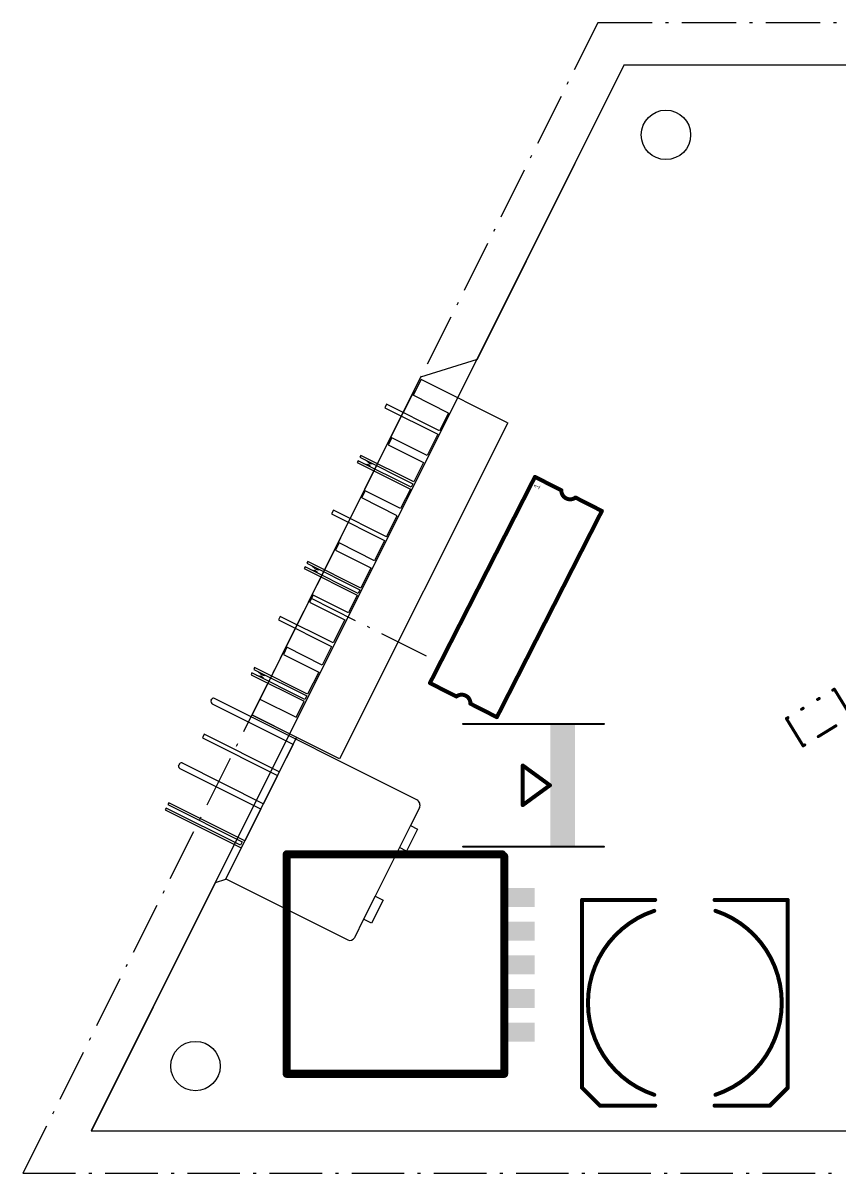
# Model space of a CAD drawing. Extents: x -3 to 110, y -2 to 76.
# Drawn here: x -3.4 to 37.8, y -2.1 to 56 of the extents above; entities that cross this region are included whole.
import ezdxf

# ---------------------------------------------------------------- set-up
doc = ezdxf.new("R2010")
doc.units = 0
for name, color, linetype in [('20', 7, 'CONTINUOUS'), ('21', 253, 'CONTINUOUS'), ('22', 253, 'CONTINUOUS'), ('46', 140, 'CONTINUOUS')]:
    doc.layers.add(name, color=color, linetype=linetype)

# ---------------------------------------------------------------- blocks, each defined once
blk = doc.blocks.new('RECT')
blk.add_solid([(-0.5, -0.5), (0.5, -0.5), (-0.5, 0.5), (0.5, 0.5)])

msp = doc.modelspace()

# ---------------------------------------------------------------- linework, layer by layer
at = {"layer": '20'}
for p, q in [((26.95, 53.9), (19.525, 39.025)), ((43.575, 53.9), (26.95, 53.9)), ((19.525, 39.025), (16.675, 38.125)), ((16.675, 38.125), (8.15, 21.05)), ((8.15, 21.05), (10.4, 19.925)), ((10.4, 19.925), (6.8, 12.725)), ((6.275, 12.55), (0.025, 0.025)), ((6.8, 12.725), (6.275, 12.55)), ((0.025, 0.025), (60.25, 0.025))]:
    msp.add_line(p, q, dxfattribs=at)
for centre in [(29.0824, 50.3781), (5.2844, 3.2924)]:
    msp.add_circle(centre, 1.25, dxfattribs=at)
at = {"layer": '21'}
for p, q in [((11.1901, 28.5752), (11.3465, 28.4409)), ((11.1005, 28.3963), (11.3018, 28.3515))]:
    msp.add_line(p, q, dxfattribs=at)
for points, const_width in [([(22.4558, 33.0849), (17.1441, 22.6601)], 0.2032), ([(23.7923, 32.4039), (22.4558, 33.0849)], 0.2032), ([(22.4711, 32.5519), (22.4304, 32.6772)], 0.0254), ([(22.4304, 32.6772), (22.6795, 32.5503)], 0.0254), ([(22.6372, 32.4672), (22.7219, 32.6333)], 0.0254), ([(25.8416, 31.3597), (24.5051, 32.0407)], 0.2032), ([(20.5299, 20.9349), (25.8416, 31.3597)], 0.2032), ([(17.1441, 22.6601), (18.4806, 21.9791)], 0.2032), ([(37.5203, 22.3012), (37.6004, 22.3503)], 0.1524), ([(37.6004, 22.3503), (38.4469, 20.969)], 0.1524), ([(19.1934, 21.6159), (20.5299, 20.9349)], 0.2032), ([(36.7529, 21.8309), (36.8331, 21.8801)], 0.1524), ([(35.1755, 20.8643), (35.2557, 20.9134)], 0.1524), ([(36.022, 19.483), (35.1755, 20.8643)], 0.1524), ([(35.9429, 21.3346), (36.0231, 21.3837)], 0.1524), ([(25.944, 20.5953), (18.8228, 20.5953)], 0.1016), ([(37.6795, 20.4988), (36.7894, 19.9533)], 0.1524), ([(36.1021, 19.5322), (36.022, 19.483)], 0.1524), ([(23.2134, 17.4903), (21.8404, 18.4903)], 0.2032), ([(21.8404, 18.4903), (21.8404, 16.4903)], 0.2032), ([(21.8404, 16.4903), (23.2134, 17.4903)], 0.2032), ([(20.8, 14), (9.9, 14)], 0.4064), ([(9.9, 14), (9.9, 2.9)], 0.4064), ([(25.944, 14.3853), (18.8228, 14.3853)], 0.1016), ([(20.9, 2.9), (20.9, 13.9)], 0.4064), ([(20.8506, 13.5086), (20.8506, 3.3206)], 0.2032), ([(24.839, 2.1926), (24.839, 11.6926)], 0.2032), ([(24.839, 11.6926), (28.539, 11.6926)], 0.2032), ([(31.539, 11.6926), (35.239, 11.6926)], 0.2032), ([(35.239, 11.6926), (35.239, 2.1926)], 0.2032), ([(9.9, 2.9), (20.9, 2.9)], 0.4064), ([(25.739, 1.2926), (24.839, 2.1926)], 0.2032), ([(35.239, 2.1926), (34.339, 1.2926)], 0.2032), ([(28.539, 1.2926), (25.739, 1.2926)], 0.2032), ([(34.339, 1.2926), (31.539, 1.2926)], 0.2032)]:
    msp.add_lwpolyline(points, dxfattribs=dict(at, const_width=const_width))
for points, const_width in [([(22.4788, 33.1301, 1), (22.4327, 33.0396)], 0.1016), ([(22.501, 33.0618, 1), (22.4105, 33.1079)], 0.1016), ([(22.4364, 32.6792, 1), (22.4243, 32.6753)], 0.0127), ([(22.4333, 32.6829, 1), (22.4275, 32.6716)], 0.0127), ([(22.7275, 32.6304, 1), (22.7162, 32.6362)], 0.0127), ([(22.4651, 32.5499, 1), (22.4772, 32.5538)], 0.0127), ([(22.6316, 32.4701, 1), (22.6429, 32.4643)], 0.0127), ([(22.6767, 32.5446, 1), (22.6824, 32.5559)], 0.0127), ([(23.7923, 32.4039, 0.6321), (24.5051, 32.0407)], 0.2032), ([(23.8431, 32.4025, 1), (23.7415, 32.4053)], 0.1016), ([(23.7692, 32.3586, 1), (23.8153, 32.4492)], 0.1016), ([(24.5281, 32.086, 1), (24.482, 31.9954)], 0.1016), ([(24.5361, 32.0004, 1), (24.4741, 32.0809)], 0.1016), ([(25.8869, 31.3366, 1), (25.7963, 31.3828)], 0.1016), ([(25.8185, 31.3144, 1), (25.8647, 31.405)], 0.1016), ([(17.1671, 22.7054, 1), (17.121, 22.6148)], 0.1016), ([(17.0988, 22.6832, 1), (17.1893, 22.637)], 0.1016), ([(19.1934, 21.6159, 0.6321), (18.4806, 21.9791)], 0.2032), ([(37.5004, 22.3337, 1), (37.5402, 22.2687)], 0.0762), ([(37.6329, 22.3702, 1), (37.568, 22.3304)], 0.0762), ([(37.6203, 22.3178, 1), (37.5805, 22.3828)], 0.0762), ([(18.4496, 22.0194, 1), (18.5116, 21.9389)], 0.1016), ([(18.4575, 21.9338, 1), (18.5036, 22.0244)], 0.1016), ([(19.2165, 21.6612, 1), (19.1703, 21.5707)], 0.1016), ([(19.1426, 21.6173, 1), (19.2442, 21.6145)], 0.1016), ([(36.733, 21.8634, 1), (36.7728, 21.7984)], 0.0762), ([(36.853, 21.8476, 1), (36.8132, 21.9125)], 0.0762), ([(20.4846, 20.958, 1), (20.5752, 20.9119)], 0.1016), ([(20.5068, 20.8897, 1), (20.553, 20.9802)], 0.1016), ([(35.208, 20.8842, 1), (35.143, 20.8444)], 0.0762), ([(35.1556, 20.8968, 1), (35.1954, 20.8318)], 0.0762), ([(35.2756, 20.8809, 1), (35.2358, 20.9459)], 0.0762), ([(35.923, 21.367, 1), (35.9628, 21.3021)], 0.0762), ([(36.043, 21.3512, 1), (36.0031, 21.4162)], 0.0762), ([(18.8228, 20.6207, 1), (18.8228, 20.5699)], 0.0508), ([(25.944, 20.5699, 1), (25.944, 20.6207)], 0.0508), ([(37.6994, 20.4663, 1), (37.6596, 20.5313)], 0.0762), ([(36.7694, 19.9858, 1), (36.8093, 19.9208)], 0.0762), ([(36.0021, 19.5155, 1), (36.0419, 19.4505)], 0.0762), ([(35.9895, 19.4631, 1), (36.0545, 19.5029)], 0.0762), ([(36.122, 19.4997, 1), (36.0822, 19.5646)], 0.0762), ([(21.8703, 18.5314, 1), (21.8104, 18.4493)], 0.1016), ([(21.8912, 18.4903, 1), (21.7896, 18.4903)], 0.1016), ([(23.2433, 17.4493, 1), (23.1834, 17.5314)], 0.1016), ([(23.1834, 17.4493, 1), (23.2433, 17.5314)], 0.1016), ([(21.8104, 16.5314, 1), (21.8703, 16.4493)], 0.1016), ([(21.7896, 16.4903, 1), (21.8912, 16.4903)], 0.1016), ([(9.9, 14.1016, 1), (9.9, 13.8984)], 0.2032), ([(10.0016, 14, 1), (9.7984, 14)], 0.2032), ([(18.8228, 14.4107, 1), (18.8228, 14.3599)], 0.0508), ([(21.0016, 13.9, 1), (20.7984, 13.9)], 0.2032), ([(20.8, 13.8984, 1), (20.8, 14.1016)], 0.2032), ([(25.944, 14.3599, 1), (25.944, 14.4107)], 0.0508), ([(20.9014, 13.5086, 1), (20.7998, 13.5086)], 0.1016), ([(24.8898, 11.6926, 1), (24.7882, 11.6926)], 0.1016), ([(24.839, 11.7434, 1), (24.839, 11.6418)], 0.1016), ([(28.539, 11.6418, 1), (28.539, 11.7434)], 0.1016), ([(31.539, 11.7434, 1), (31.539, 11.6418)], 0.1016), ([(35.2898, 11.6926, 1), (35.1882, 11.6926)], 0.1016), ([(35.239, 11.6418, 1), (35.239, 11.7434)], 0.1016), ([(28.489, 11.1425, 0.7208), (28.489, 1.8426)], 0.2032), ([(28.5051, 11.0944, 1), (28.473, 11.1907)], 0.1016), ([(31.589, 1.8426, 0.7208), (31.589, 11.1425)], 0.2032), ([(31.6051, 11.1907, 1), (31.573, 11.0944)], 0.1016), ([(9.9, 3.0016, 1), (9.9, 2.7984)], 0.2032), ([(9.7984, 2.9, 1), (10.0016, 2.9)], 0.2032), ([(20.7984, 2.9, 1), (21.0016, 2.9)], 0.2032), ([(20.7998, 3.3206, 1), (20.9014, 3.3206)], 0.1016), ([(20.9, 2.7984, 1), (20.9, 3.0016)], 0.2032), ([(24.875, 2.2285, 1), (24.8031, 2.1566)], 0.1016), ([(24.7882, 2.1926, 1), (24.8898, 2.1926)], 0.1016), ([(28.473, 1.7944, 1), (28.5051, 1.8907)], 0.1016), ([(31.573, 1.8907, 1), (31.6051, 1.7944)], 0.1016), ([(35.1882, 2.1926, 1), (35.2898, 2.1926)], 0.1016), ([(35.275, 2.1566, 1), (35.2031, 2.2285)], 0.1016), ([(25.739, 1.3434, 1), (25.739, 1.2418)], 0.1016), ([(25.7031, 1.2566, 1), (25.775, 1.3285)], 0.1016), ([(28.539, 1.2418, 1), (28.539, 1.3434)], 0.1016), ([(31.539, 1.3434, 1), (31.539, 1.2418)], 0.1016), ([(34.3031, 1.3285, 1), (34.375, 1.2566)], 0.1016), ([(34.339, 1.2418, 1), (34.339, 1.3434)], 0.1016)]:
    msp.add_lwpolyline(points, format="xyb", dxfattribs=dict(at, const_width=const_width))
for centre, start, end in [((11.2541, 28.1377), 21.2915, 77.4364), ((11.4892, 28.6071), 229.3638, 285.5088)]:
    msp.add_arc(centre, 0.219, start, end, dxfattribs=at)
at = {"layer": '22'}
for p, q in [((16.6928, 38.0141), (16.2898, 37.2093)), ((21.0741, 35.82), (16.6928, 38.0141)), ((14.9479, 36.7629), (14.8583, 36.5841)), ((17.6303, 35.4196), (14.9479, 36.7629)), ((18.0781, 36.3138), (16.2898, 37.2093)), ((14.8583, 36.5841), (17.5408, 35.2408)), ((18.0781, 36.3138), (17.6303, 35.4196)), ((21.0779, 35.814), (12.5705, 18.8251)), ((15.2152, 35.0633), (15.0361, 34.7057)), ((17.0035, 34.1678), (15.2152, 35.0633)), ((17.5408, 35.2408), (17.0035, 34.1678)), ((15.0361, 34.7057), (16.8244, 33.8102)), ((13.515, 33.9016), (13.4703, 33.8122)), ((13.4703, 33.8122), (16.1527, 32.4689)), ((16.1975, 32.5583), (13.515, 33.9016)), ((13.6494, 34.1699), (13.6046, 34.0805)), ((13.6046, 34.0805), (16.2871, 32.7372)), ((16.3318, 32.8266), (13.6494, 34.1699)), ((13.7871, 33.7613), (13.9883, 33.7164)), ((13.8766, 33.9401), (14.0331, 33.8058)), ((16.8244, 33.8102), (16.3318, 32.8266)), ((16.2871, 32.7372), (16.1975, 32.5583)), ((13.6966, 32.0172), (13.8757, 32.3748)), ((15.4849, 31.1217), (13.6966, 32.0172)), ((15.6602, 31.4854), (13.8719, 32.3809)), ((16.1527, 32.4689), (15.6602, 31.4854)), ((12.2613, 31.398), (12.1718, 31.2192)), ((12.1718, 31.2192), (14.8542, 29.8759)), ((14.9438, 30.0547), (12.2613, 31.398)), ((14.9476, 30.0487), (15.4849, 31.1217)), ((12.551, 29.7431), (12.3719, 29.3855)), ((14.3393, 28.8476), (12.551, 29.7431)), ((14.8542, 29.8759), (14.3393, 28.8476)), ((12.3719, 29.3855), (14.1602, 28.4899)), ((10.8285, 28.5367), (10.7837, 28.4473)), ((13.511, 27.1934), (10.8285, 28.5367)), ((10.9628, 28.8049), (10.918, 28.7155)), ((10.918, 28.7155), (13.6005, 27.3723)), ((13.6453, 27.4617), (10.9628, 28.8049)), ((10.7837, 28.4473), (13.4662, 27.104)), ((14.1602, 28.4899), (13.6453, 27.4617)), ((13.6005, 27.3723), (13.511, 27.1934)), ((11.2301, 27.1054), (11.051, 26.7477)), ((13.0184, 26.2099), (11.2301, 27.1054)), ((13.4662, 27.104), (13.0184, 26.2099)), ((11.051, 26.7477), (12.8393, 25.8522)), ((9.5748, 26.0331), (9.4852, 25.8542)), ((9.4852, 25.8542), (12.1677, 24.511)), ((12.2572, 24.6898), (9.5748, 26.0331)), ((12.8393, 25.8522), (12.2572, 24.6898)), ((9.9092, 24.4676), (9.7301, 24.11)), ((11.6975, 23.5721), (9.9092, 24.4676)), ((12.1677, 24.511), (11.6975, 23.5721)), ((9.7301, 24.11), (11.5184, 23.2144)), ((8.2763, 23.44), (8.2315, 23.3506)), ((8.2315, 23.3506), (10.914, 22.0073)), ((10.9587, 22.0967), (8.2763, 23.44)), ((8.1419, 23.1718), (8.0972, 23.0824)), ((8.0972, 23.0824), (10.7796, 21.7391)), ((10.8244, 21.8285), (8.1419, 23.1718)), ((8.3693, 23.0538), (8.5705, 23.0089)), ((8.4588, 23.2326), (8.6153, 23.0984)), ((11.5184, 23.2144), (10.9587, 22.0967)), ((6.0833, 21.7926), (6.1057, 21.8373)), ((10.2187, 19.554), (6.1503, 21.5913)), ((16.4779, 16.7551), (6.2399, 21.8819)), ((8.1444, 21.0415), (8.5474, 21.8462)), ((8.5474, 21.8462), (10.3804, 20.9283)), ((10.3804, 20.9283), (10.7834, 21.733)), ((10.914, 22.0073), (10.8244, 21.8285)), ((12.5705, 18.8251), (8.1444, 21.0415)), ((5.7245, 20.071), (5.6349, 19.8922)), ((5.6349, 19.8922), (9.4351, 17.9892)), ((9.5246, 18.168), (5.7245, 20.071)), ((10.2187, 19.554), (9.5246, 18.168)), ((4.6056, 18.6182), (8.7187, 16.5586)), ((4.4266, 18.4842), (4.449, 18.5289)), ((8.5843, 16.2903), (4.5159, 18.3276)), ((9.4351, 17.9892), (8.7187, 16.5586)), ((3.7992, 16.3379), (3.7544, 16.2485)), ((7.5546, 14.4574), (3.7992, 16.3379)), ((3.9335, 16.6062), (3.8887, 16.5168)), ((3.8887, 16.5168), (7.6442, 14.6362)), ((7.7784, 14.6808), (3.9335, 16.6062)), ((8.5843, 16.2903), (7.7784, 14.6808)), ((16.6119, 16.3525), (16.1641, 15.4583)), ((3.7544, 16.2485), (7.5993, 14.3232)), ((16.1641, 15.4583), (15.6044, 14.3406)), ((16.5218, 15.2792), (15.9621, 14.1615)), ((16.1641, 15.4583), (16.5218, 15.2792)), ((7.6442, 14.6362), (7.5546, 14.4574)), ((7.5993, 14.3232), (6.8157, 12.7584)), ((15.6044, 14.3406), (14.3731, 11.8817)), ((15.9621, 14.1615), (15.6044, 14.3406)), ((6.8157, 12.7584), (12.9854, 9.6689)), ((14.3731, 11.8817), (13.791, 10.7193)), ((14.7754, 11.6802), (14.1933, 10.5178)), ((14.3731, 11.8817), (14.7754, 11.6802)), ((13.791, 10.7193), (13.3208, 9.7805)), ((14.1933, 10.5178), (13.791, 10.7193))]:
    msp.add_line(p, q, dxfattribs=at)
for centre, radius, start, end in [((14.1757, 33.972), 0.219, 229.3638, 285.5088), ((13.9407, 33.5026), 0.219, 21.2915, 77.4364), ((8.5228, 22.7951), 0.219, 21.2915, 77.4364), ((8.7579, 23.2646), 0.219, 229.3638, 285.5088), ((6.2174, 21.7254), 0.15, 153.4, 243.4), ((6.1951, 21.7925), 0.1, 63.4005, 153.4005), ((4.5719, 18.4953), 0.1275, 74.71, 164.71), ((4.5495, 18.4506), 0.1275, 164.71, 254.71), ((16.3436, 16.4868), 0.3, 333.4, 63.4), ((13.0973, 9.8924), 0.25, 243.4, 333.4)]:
    msp.add_arc(centre, radius, start, end, dxfattribs=at)
at = {"layer": '46'}
for p, q in [((25.6333, 56.034), (24.4451, 53.6576)), ((28.384, 56.034), (25.6333, 56.034)), ((29.209, 56.034), (29.059, 56.034)), ((32.6346, 56.034), (29.884, 56.034)), ((33.4596, 56.034), (33.3096, 56.034)), ((36.8853, 56.034), (34.1346, 56.034)), ((37.7103, 56.034), (37.5603, 56.034)), ((26.9534, 53.898), (0.0158, 0.0227)), ((87.1878, 53.898), (26.9534, 53.898)), ((24.1432, 53.0539), (24.0761, 52.9197)), ((23.7743, 52.316), (22.5861, 49.9395)), ((22.2842, 49.3358), (22.2171, 49.2016)), ((21.9152, 48.5979), (20.727, 46.2215)), ((20.4252, 45.6177), (20.3581, 45.4836)), ((20.0562, 44.8798), (18.868, 42.5034)), ((18.5661, 41.8997), (18.4991, 41.7655)), ((18.1972, 41.1618), (17.009, 38.7854)), ((16.7071, 38.1816), (16.64, 38.0474)), ((16.3382, 37.4437), (15.1499, 35.0673)), ((14.8481, 34.4636), (14.781, 34.3294)), ((14.4791, 33.7256), (13.2909, 31.3492)), ((12.989, 30.7455), (12.922, 30.6113)), ((12.6201, 30.0076), (11.4319, 27.6312)), ((11.13, 27.0274), (11.0629, 26.8933)), ((11.0965, 26.9604), (13.3575, 25.8299)), ((10.7611, 26.2895), (9.5728, 23.9131)), ((13.9612, 25.528), (14.0954, 25.4609)), ((14.6991, 25.159), (16.9601, 24.0285)), ((9.271, 23.3094), (9.2039, 23.1752)), ((8.902, 22.5715), (7.7138, 20.195)), ((7.412, 19.5913), (7.3449, 19.4571)), ((7.043, 18.8534), (5.8548, 16.477)), ((5.5529, 15.8732), (5.4858, 15.7391)), ((5.184, 15.1353), (3.9958, 12.7589)), ((3.6939, 12.1552), (3.6268, 12.021)), ((3.3249, 11.4173), (2.1367, 9.0409)), ((1.8349, 8.4371), (1.7678, 8.303)), ((1.4659, 7.6992), (0.2777, 5.3228)), ((-0.0242, 4.7191), (-0.0913, 4.5849)), ((-0.3931, 3.9812), (-1.5813, 1.6047)), ((-1.8832, 1.001), (-1.9503, 0.8668)), ((-2.2522, 0.2631), (-3.4404, -2.1133)), ((0.0158, 0.0227), (60.2502, 0.0227)), ((-3.4404, -2.1133), (-0.7834, -2.1133)), ((-0.1084, -2.1133), (0.0416, -2.1133)), ((0.7166, -2.1133), (3.3735, -2.1133)), ((4.0485, -2.1133), (4.1985, -2.1133)), ((4.8735, -2.1133), (7.5304, -2.1133)), ((8.2054, -2.1133), (8.3554, -2.1133)), ((9.0304, -2.1133), (11.6873, -2.1133)), ((12.3623, -2.1133), (12.5123, -2.1133)), ((13.1873, -2.1133), (15.8442, -2.1133)), ((16.5192, -2.1133), (16.6692, -2.1133)), ((17.3442, -2.1133), (20.0011, -2.1133)), ((20.6761, -2.1133), (20.8261, -2.1133)), ((21.5011, -2.1133), (24.1581, -2.1133)), ((24.8331, -2.1133), (24.9831, -2.1133)), ((25.6581, -2.1133), (28.315, -2.1133)), ((28.99, -2.1133), (29.14, -2.1133)), ((29.815, -2.1133), (32.4719, -2.1133)), ((33.1469, -2.1133), (33.2969, -2.1133)), ((33.9719, -2.1133), (36.6288, -2.1133)), ((37.3038, -2.1133), (37.4538, -2.1133))]:
    msp.add_line(p, q, dxfattribs=at)

# ---------------------------------------------------------------- block references
at = {"layer": '21'}
for p, xscale, yscale, rotation in [((23.8584, 17.4903), 1.25, 6.2, 180), ((21.6028, 11.8182), 0.9652, 1.6764, 90), ((21.6028, 10.1164), 0.9652, 1.6764, 90), ((21.6028, 8.4146), 0.9652, 1.6764, 90), ((21.6028, 6.7128), 0.9652, 1.6764, 90), ((21.6028, 5.011), 0.9652, 1.6764, 90)]:
    msp.add_blockref('RECT', p, dxfattribs=dict(at, xscale=xscale, yscale=yscale, rotation=rotation))

doc.saveas('drawing.dxf')
